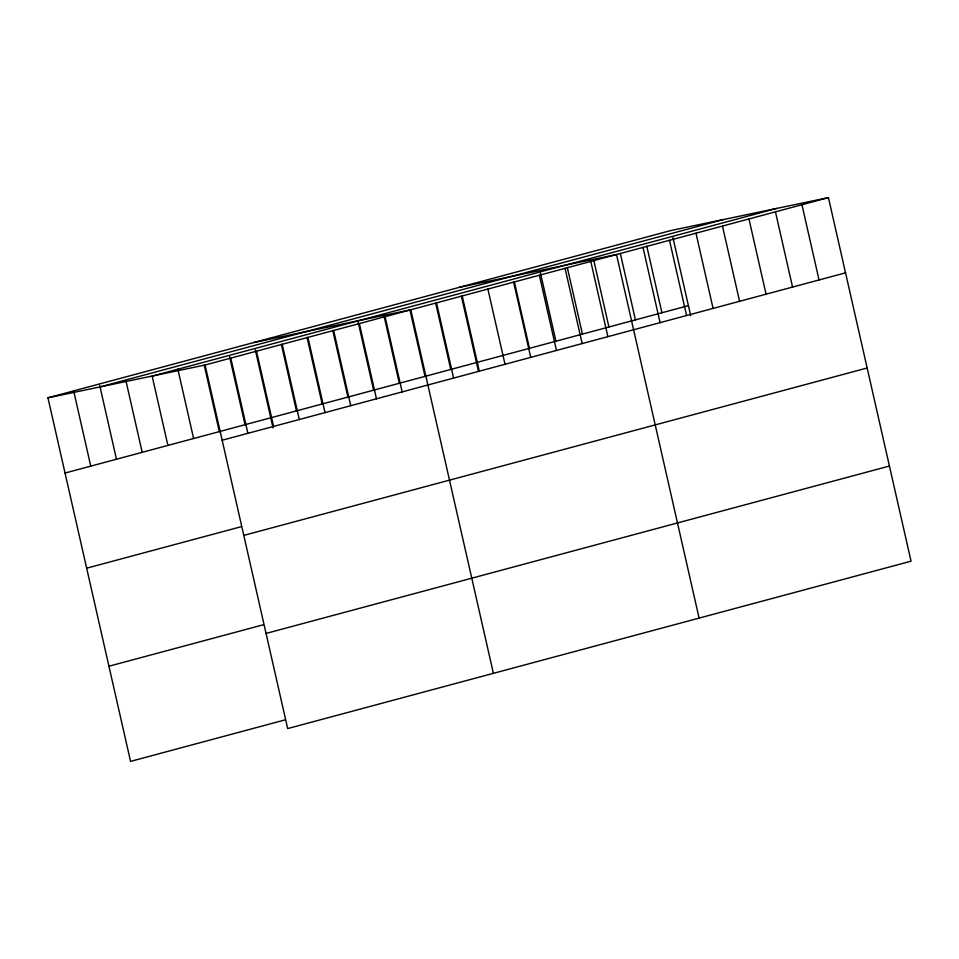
<?xml version="1.0" encoding="UTF-8"?>
<svg xmlns="http://www.w3.org/2000/svg" width="959" height="959" viewBox="0 0 959 959"><rect width="100%" height="100%" fill="white"/><g stroke="black" fill="none" stroke-linecap="round" stroke-linejoin="round"><path stroke-width="1.44" d="M284.835 719.957L130.556 761.386L47.95 397.805L671.324 230.424L828.444 197.614L911.05 561.195L287.676 728.576L205.07 365.007L828.444 197.614M99.796 386.98L723.17 219.599M153.224 375.832L776.598 208.439M65.044 473.039L688.418 305.645M222.164 440.229L845.538 272.847M86.658 568.196L240.949 526.767M243.79 535.386L867.152 367.992M108.93 666.229L263.222 624.8M266.063 633.431L889.437 466.038M459.373 287.328L616.505 254.531L699.099 618.099M253.667 342.567L410.788 309.769L493.394 673.338M47.95 397.805L205.07 365.007M801.952 204.735L819.046 279.956M775.459 211.843L792.554 287.077M748.967 218.964L766.061 294.185M722.475 226.072L739.569 301.294M695.982 233.181L713.076 308.414M672.966 237.652L690.708 315.739M669.49 240.301L686.584 315.523M646.798 246.211L661.926 312.754M642.998 247.41L660.08 322.644M620.305 253.332L635.433 319.874M593.813 260.44L608.929 326.983M590.792 261.435L607.874 336.657M567.32 267.549L582.437 334.104M565.067 268.34L582.161 343.562M540.504 273.219L555.944 341.212M539.354 275.245L556.448 350.467M514.336 281.778L529.452 348.333M513.64 282.15L530.735 357.371M487.843 288.899L505.021 364.276M462.214 295.959L479.308 371.181M461.351 296.007L478.433 371.205M436.501 302.864L453.595 378.086M435.638 302.912L450.754 369.467M409.925 309.817L425.041 376.372M385.074 316.674L402.169 391.895M383.876 315.283L399.328 383.276M359.361 323.579L376.455 398.8M358.163 322.188L373.614 390.181M333.648 330.483L350.73 405.705M332.773 330.531L347.901 397.086M307.935 337.388L325.017 412.61M307.06 337.436L322.188 403.991M282.222 344.293L299.304 419.515M281.347 344.341L296.463 410.896M256.497 351.198L273.591 426.419M255.31 349.807L273.051 427.894M230.783 358.103L247.878 433.324M229.597 356.712L245.036 424.705M204.207 365.055L219.323 431.61M177.835 369.071L193.61 438.515M152.121 375.976L167.897 445.42M126.085 381.43L142.184 452.324M99.712 385.446L116.471 459.229M73.663 390.9L90.757 466.134"/></g></svg>
